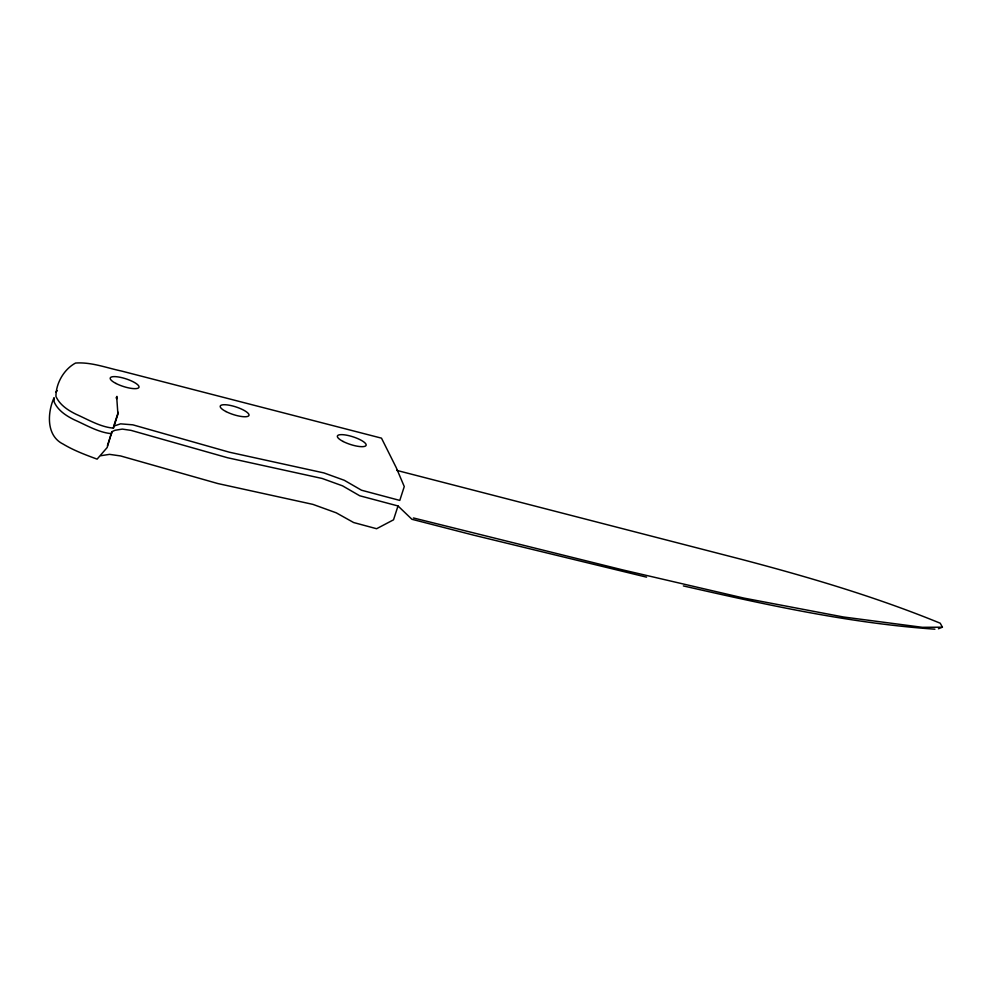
<?xml version="1.0" encoding="UTF-8"?>
<svg xmlns="http://www.w3.org/2000/svg" width="992" height="992" viewBox="0 0 992 992"><rect width="100%" height="100%" fill="white"/><g stroke="black" fill="none" stroke-linecap="round" stroke-linejoin="round"><path stroke-width="1.49" d="M116.783 398.164L116.734 398.908L116.932 396.378L116.101 397.966L116.783 398.164L117.912 414.259L113.435 428.122C100.477 427.081 88.09 419.554 76.186 414.321C68.026 410.328 59.818 405.009 55.949 396.44C55.912 383.272 63.959 369.26 75.553 363.047C91.314 361.919 106.429 367.846 121.619 371.07L381.486 438.154L396.292 467.753L404.265 486.564L399.788 500.414L361.51 490.222L344.298 480.289L323.962 472.936L229.4 452.216L132.804 424.824L120.565 423.844L113.708 426.151L113.435 428.122M111.65 433.665C98.692 432.624 86.304 425.097 74.4 419.864C66.228 415.871 58.032 410.552 54.163 401.983L54.076 397.693C47.368 412.536 46.004 435.699 63.091 444.056C73.768 450.48 85.461 454.832 97.104 459.135L107.173 447.516L111.922 431.694L114.998 430.28L122.289 429.102L131.018 430.367L227.602 457.758L322.177 478.479L342.513 485.832L359.712 495.764L398.003 505.957L411.928 519.287L473.42 535.11L646.548 577.146M107.446 445.544L111.922 431.694M113.708 426.151L118.184 412.288M398.003 505.957L393.526 519.82L376.6 528.724L353.636 522.536L336.251 512.827L312.902 504.382L217.843 483.55L120.602 455.948L109.542 454.361L100.8 455.712M55.862 392.15L57.338 390.6M938.444 628.754L942.4 627.192L940.23 623.212C875.862 596.862 808.902 577.121 741.694 559.414L396.763 470.394M942.4 627.192L922.374 627.316L843.374 616.974L744.025 598.114L622.641 569.879L413.428 517.96M934.923 629.176C849.908 623.298 766.283 604.785 683.364 585.925M343.096 441.465A15.116 4.042 17.9 0 0 366.073 445.42A15.116 4.042 17.9 0 0 346.059 435.079A15.116 4.042 17.9 0 0 343.096 441.465M225.953 411.544A15.116 4.042 17.9 0 0 248.93 415.499A15.116 4.042 17.9 0 0 228.916 405.158A15.116 4.042 17.9 0 0 225.953 411.544M115.952 383.445A15.116 4.042 17.9 0 0 138.942 387.401A15.116 4.042 17.9 0 0 118.928 377.059A15.116 4.042 17.9 0 0 115.952 383.445"/></g></svg>
